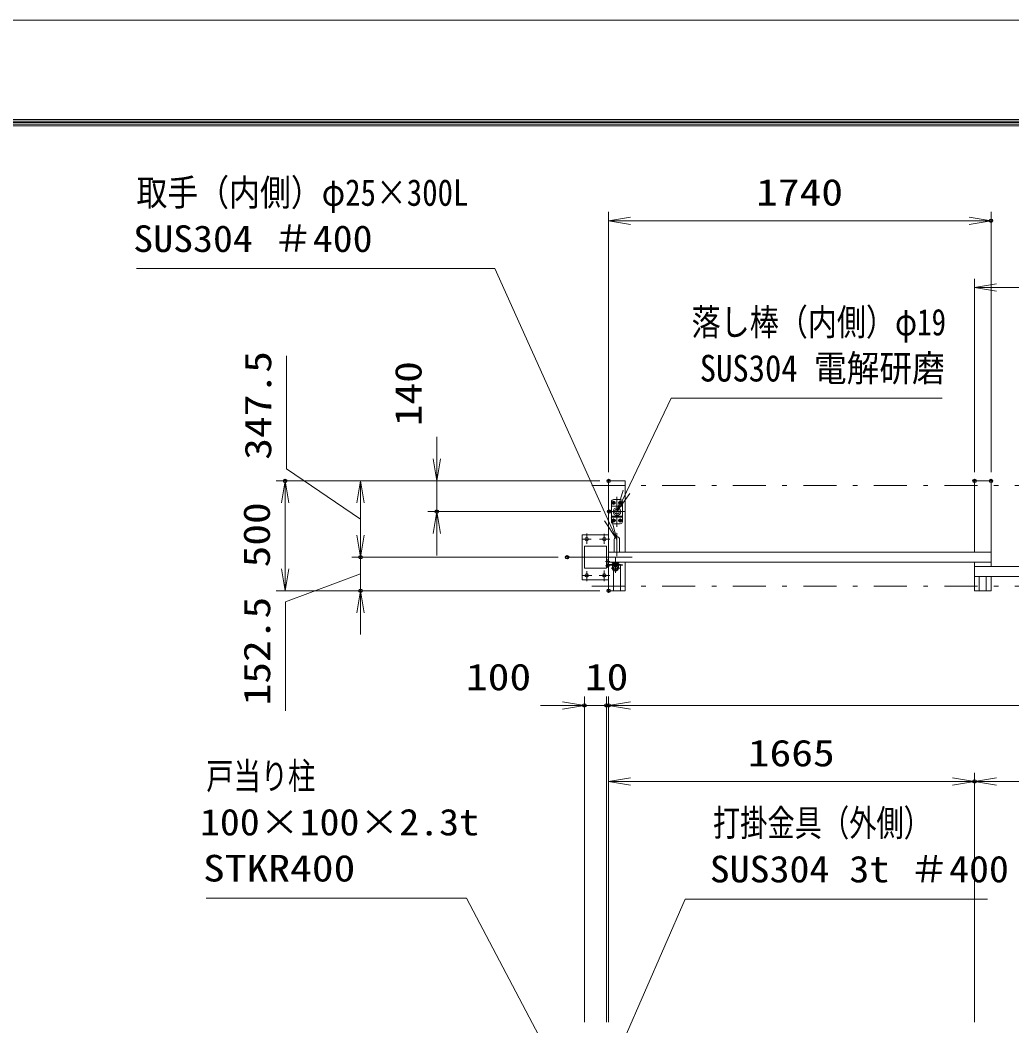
# Model space of a CAD drawing. Units: millimetres at full size. Extents: x -11880 to 11880, y -8400 to 8400.
# Drawn here: x -4661 to -147, y 3822 to 8400 of the extents above; entities that cross this region are included whole.
import ezdxf
from ezdxf.enums import TextEntityAlignment as Align

# ---------------------------------------------------------------- set-up
doc = ezdxf.new("R2010")
doc.units = ezdxf.units.MM
doc.header["$LTSCALE"] = 30
doc.header["$PDMODE"] = 32
doc.header["$PDSIZE"] = 15
for name, pattern in [('USER1', [10.7, 5, -2.5, 0.7, -2.5]), ('USER2', [2.7, 2, -0.7]), ('USER3', [9, 6, -0.75, 1.5, -0.75]), ('USER4', [160, 100, -20, 20, -20])]:
    doc.linetypes.add(name, pattern=pattern)
for name, color, linetype, lineweight in [('0-0_D-TTL', 7, 'Continuous', 18), ('0-2_外形線', 7, 'Continuous', 18), ('0-3_寸法線', 3, 'Continuous', 18), ('0-4_0', 7, 'Continuous', 18), ('0-8_軸線', 6, 'USER1', 18), ('0-9_01', 4, 'Continuous', 18), ('0-A_隠れ線', 4, 'USER2', 18)]:
    doc.layers.add(name, color=color, linetype=linetype, lineweight=lineweight)
doc.layers.add('0-5_DEFPOINTS', color=7, linetype='Continuous')
doc.styles.add('ＭＳ ゴシック', font='')
doc.styles.get('ＭＳ ゴシック').set_extended_font_data('MS Gothic')

# ---------------------------------------------------------------- blocks, each defined once
blk = doc.blocks.new('PROFSP00G4HFL6')
at = {"layer": '0-2_外形線'}
blk.add_lwpolyline([(0, -225.2), (195, -112.6), (195, 112.6), (0, 225.2), (-195, 112.6), (-195, -112.6)], close=True, dxfattribs=at)
for start, end in [(0, 180), (180, 0)]:
    blk.add_arc((0, 0), 195, start, end, dxfattribs=at)
at = {"layer": '0-8_軸線'}
for p, q in [((-243.2, 0), (243.2, 0)), ((0, 243.2), (0, -243.2))]:
    blk.add_line(p, q, dxfattribs=at)
blk = doc.blocks.new('A$C4093506B')
at = {"layer": '0-2_外形線'}
for p, q in [((-373.3, 0), (376.7, 0)), ((-373.3, -1755), (-373.3, 0)), ((376.7, -1755), (376.7, 0))]:
    blk.add_line(p, q, dxfattribs=at)
blk.add_arc((1.7, -1755), 375, 180, 0, dxfattribs=at)
at = {"layer": '0-8_軸線', "linetype": 'USER3'}
blk.add_line((1.7, 532.5), (1.7, -2662.5), dxfattribs=at)
blk = doc.blocks.new('_OPEN')
at = {"layer": '0-4_0'}
blk.add_line((0, 0), (-30, 0), dxfattribs=at)
blk.add_lwpolyline([(-30, 5), (0, 0), (-30, -5)], dxfattribs=at)
blk = doc.blocks.new('S169')
at = {"layer": '0-3_寸法線'}
for points in [[(12712930.1, -26370314), (12675943.7, -26370314), (12669818.7, -26383096), (12668522.3, -26385801.4)], [(12669367.8, -26382879.9), (12668522.3, -26385801.4), (12670269.6, -26383312.1)]]:
    blk.add_lwpolyline(points, dxfattribs=at)
at = {"layer": '0-3_寸法線', "color": 254, "style": 'ＭＳ ゴシック'}
for s, width, p in [('落し棒（内側）φ19', 0.8, (12678715.7, -26362823.4)), ('SUS304 電解研磨', 0.9, (12679838.9, -26369123.4))]:
    blk.add_text(s, height=3637, dxfattribs=dict(at, width=width)).set_placement(p, align=Align.BOTTOM_LEFT)
blk = doc.blocks.new('_DOTSMALL')
at = {"layer": '0-4_0'}
blk.add_line((-1.875, 0), (1.875, 0), dxfattribs=at)
blk = doc.blocks.new('S170')
at = {"layer": '0-3_寸法線'}
for points in [[(12612459.5, -26438598.7), (12647977.1, -26438598.7), (12662831.5, -26466754.3), (12664231.3, -26469407.6)], [(12662389.2, -26466987.6), (12664231.3, -26469407.6), (12663273.7, -26466521)]]:
    blk.add_lwpolyline(points, dxfattribs=at)
at = {"layer": '0-3_寸法線', "color": 254, "style": 'ＭＳ ゴシック'}
for s, width, p in [('戸当り柱', 0.75, (12612459.5, -26424808.1)), ('100×100×2.3t', 1.1, (12611595.5, -26431108.1)), ('STKR400', 1.2, (12612027.5, -26437408.1))]:
    blk.add_text(s, height=3637, dxfattribs=dict(at, width=width)).set_placement(p, align=Align.BOTTOM_LEFT)
blk = doc.blocks.new('S171')
at = {"layer": '0-3_寸法線'}
for points in [[(12719134.5, -26438714.2), (12677856.9, -26438714.2), (12669524.4, -26457862.5), (12668327.3, -26460613.3)], [(12669065.9, -26457663), (12668327.3, -26460613.3), (12669982.8, -26458062)]]:
    blk.add_lwpolyline(points, dxfattribs=at)
at = {"layer": '0-3_寸法線', "color": 254, "style": 'ＭＳ ゴシック'}
for s, width, p in [('打掛金具（外側）', 0.75, (12681636.9, -26431223.6)), ('SUS304 3t ＃400', 1.1, (12681204.9, -26437523.6))]:
    blk.add_text(s, height=3637, dxfattribs=dict(at, width=width)).set_placement(p, align=Align.BOTTOM_LEFT)
blk = doc.blocks.new('S179')
at = {"layer": '0-3_寸法線'}
for points in [[(12602927.8, -26352619.2), (12651866.2, -26352619.2), (12667290.2, -26386861.1), (12668522.3, -26389596.4)], [(12666834.3, -26387066.5), (12668522.3, -26389596.4), (12667746.1, -26386655.8)]]:
    blk.add_lwpolyline(points, dxfattribs=at)
at = {"layer": '0-3_寸法線', "color": 254, "style": 'ＭＳ ゴシック'}
for s, width, p in [('取手（内側）φ25×300L', 0.85, (12602927.8, -26345128.7)), ('SUS304 ＃400', 1.1, (12602495.8, -26351428.7))]:
    blk.add_text(s, height=3637, dxfattribs=dict(at, width=width)).set_placement(p, align=Align.BOTTOM_LEFT)

msp = doc.modelspace()

# ---------------------------------------------------------------- linework, layer by layer
at = {"layer": '0-0_D-TTL'}
for points in [[(-11879.6, -8399.67), (11880.4, -8399.67), (11880.4, 8400.33), (-11879.6, 8400.33)], [(-11115.88, 7948.05), (11116.69, 7948.05), (11116.69, -7609.09), (-11115.88, -7609.09)], [(-11108.81, 7940.98), (11109.62, 7940.98), (11109.62, -7602.02), (-11108.81, -7602.02)], [(-11101.74, 7933.91), (11102.55, 7933.91), (11102.55, -7594.95), (-11101.74, -7594.95)], [(-11094.67, 7926.84), (11095.47, 7926.84), (11095.47, -7587.88), (-11094.67, -7587.88)], [(-11087.6, 7919.76), (11088.4, 7919.76), (11088.4, -7580.81), (-11087.6, -7580.81)]]:
    msp.add_lwpolyline(points, close=True, dxfattribs=at)
at = {"layer": '0-2_外形線'}
for p, q in [((-1982.46, 6302.74), (-1982.46, 5802.74)), ((-1982.46, 6302.74), (-1907.46, 6302.74)), ((-1907.46, 6302.74), (-1907.46, 5977.74)), ((-317.46, 6302.74), (-242.46, 6302.74)), ((-317.46, 6302.74), (-317.46, 5977.74)), ((-242.46, 5912.74), (-242.46, 6302.74)), ((-1969.96, 6207.74), (-1969.96, 6117.74)), ((-1919.96, 6187.74), (-1969.96, 6187.74)), ((-1929.96, 6217.74), (-1959.96, 6217.74)), ((-1919.96, 6117.74), (-1919.96, 6207.74)), ((-1919.96, 6137.74), (-1969.96, 6137.74)), ((-1959.96, 6107.74), (-1929.96, 6107.74)), ((-242.46, 5977.74), (-1982.46, 5977.74)), ((-1989.46, 5946.24), (-1992.46, 5946.24)), ((-1989.46, 5921.43), (-1989.46, 5946.24)), ((-1928.06, 5922.24), (-1986.46, 5922.24)), ((-1928.46, 5919.24), (-1986.46, 5919.24)), ((-1982.46, 5932.74), (-242.46, 5932.74)), ((-1966.46, 5928.74), (-1966.46, 5932.74)), ((-1936.46, 5928.74), (-1966.46, 5928.74)), ((-1965.46, 5905.74), (-1965.46, 5914.74)), ((-1963.96, 5923.74), (-1963.96, 5928.74)), ((-1938.96, 5923.74), (-1963.96, 5923.74)), ((-1963.46, 5916.74), (-1957.46, 5916.74)), ((-1957.46, 5922.24), (-1957.46, 5923.74)), ((-1957.46, 5916.74), (-1957.46, 5919.24)), ((-1945.46, 5916.74), (-1957.46, 5916.74)), ((-1945.46, 5912.45), (-1957.46, 5912.45)), ((-1945.46, 5922.24), (-1945.46, 5923.74)), ((-1945.46, 5916.74), (-1945.46, 5919.24)), ((-1939.46, 5916.74), (-1945.46, 5916.74)), ((-1938.96, 5928.74), (-1938.96, 5923.74)), ((-1937.46, 5905.74), (-1937.46, 5914.74)), ((-1936.46, 5928.74), (-1936.46, 5932.74)), ((-1928.96, 5802.74), (-1928.96, 5919.24)), ((-1920.73, 5917.17), (-1928.46, 5919.24)), ((-1919.95, 5920.06), (-1928.06, 5922.24)), ((-1920.73, 5917.17), (-1919.95, 5920.06)), ((-1907.46, 5825.24), (-1907.46, 5932.74)), ((-317.46, 5802.74), (-317.46, 5932.74)), ((-317.46, 5912.74), (1422.54, 5912.74)), ((-1960.96, 5802.74), (-1960.96, 5895.45)), ((-317.46, 5867.74), (1422.54, 5867.74)), ((-295.96, 5867.74), (-295.96, 5802.74)), ((-263.96, 5867.74), (-263.96, 5802.74)), ((-242.46, 5802.74), (-242.46, 5867.74)), ((-1907.46, 5825.24), (-1907.46, 5802.74)), ((-1982.46, 5802.74), (-1907.46, 5802.74)), ((-317.46, 5802.74), (-242.46, 5802.74))]:
    msp.add_line(p, q, dxfattribs=at)
for centre, radius in [((-1944.96, 6162.74), 17.5), ((-1986.46, 5916.24), 3)]:
    msp.add_circle(centre, radius, dxfattribs=at)
for centre, radius, start, end in [((-1959.96, 6207.74), 10, 90, 180), ((-1929.96, 6207.74), 10, 0, 90), ((-1959.96, 6117.74), 10, 180, 270), ((-1929.96, 6117.74), 10, 270, 0), ((-1986.46, 5916.24), 6, 89.99999, 30), ((-1963.46, 5914.74), 2, 90, 180), ((-1951.46, 5905.74), 9, 131.8103, 48.1897), ((-1939.46, 5914.74), 2, 0, 90), ((-1951.46, 5905.74), 14, 180, 0)]:
    msp.add_arc(centre, radius, start, end, dxfattribs=at)
at = {"layer": '0-3_寸法線'}
for p, q in [((-1982.46, 6342.74), (-1982.46, 7527.1)), ((-242.46, 6342.74), (-242.46, 7527.1)), ((-1982.46, 7487.1), (-242.46, 7487.1)), ((-317.46, 6342.74), (-317.46, 7222.74)), ((-317.46, 7182.74), (1422.54, 7182.74)), ((-2764.94, 6402.74), (-2764.94, 6502.74)), ((-2022.46, 6302.74), (-3495.03, 6302.74)), ((-3455.03, 5802.74), (-3455.03, 6302.74)), ((-2022.46, 6302.74), (-3151.55, 6302.74)), ((-3111.55, 6302.74), (-3111.55, 5955.24)), ((-2022.46, 6302.74), (-2804.94, 6302.74)), ((-2764.94, 6302.74), (-2764.94, 6162.74)), ((-3111.55, 6055.24), (-3111.55, 6155.24)), ((-2019.82, 6162.74), (-2804.94, 6162.74)), ((-2764.94, 6062.74), (-2764.94, 5962.74)), ((-2211.57, 5955.24), (-3151.55, 5955.24)), ((-2211.57, 5955.24), (-3151.55, 5955.24)), ((-3111.55, 5955.24), (-3111.55, 5802.74)), ((-2022.46, 5802.74), (-3495.03, 5802.74)), ((-2022.46, 5802.74), (-3151.55, 5802.74)), ((-3111.55, 5702.74), (-3111.55, 5602.74)), ((-2092.46, 3838.01), (-2092.46, 5320.63)), ((-1992.46, 3838.01), (-1992.46, 5320.63)), ((-1992.46, 3838.01), (-1992.46, 5320.63)), ((-1982.46, 3838.01), (-1982.46, 5320.63)), ((-1982.46, 3838.01), (-1982.46, 5320.63)), ((-2192.46, 5280.63), (-2292.46, 5280.63)), ((-1992.46, 5280.63), (-2092.46, 5280.63)), ((-1982.46, 5280.63), (-1992.46, 5280.63)), ((3087.54, 5280.63), (-1982.46, 5280.63)), ((-1882.46, 5280.63), (-1782.46, 5280.63)), ((-1982.46, 3838.01), (-1982.46, 4974.33)), ((-317.46, 3838.01), (-317.46, 4974.33)), ((-317.46, 3838.01), (-317.46, 4974.33)), ((-1982.46, 4934.33), (-317.46, 4934.33)), ((1347.54, 4934.33), (-317.46, 4934.33))]:
    msp.add_line(p, q, dxfattribs=at)
for points in [[(-3111.55, 6128.99), (-3448.95, 6357.29), (-3448.95, 6872.49)], [(-3111.55, 5878.99), (-3453.67, 5751.56), (-3453.67, 5255.56)]]:
    msp.add_lwpolyline(points, dxfattribs=at)
at = {"layer": '0-5_DEFPOINTS'}
for p in [(-242.46, 7487.1), (-3455.03, 6302.74), (-1982.46, 6302.74), (-1982.46, 6302.74), (-317.46, 6302.74), (-242.46, 6302.74), (-2764.94, 6162.74), (-1979.82, 6162.74), (-3111.55, 5955.24), (-2171.57, 5955.24), (-3111.55, 5802.74), (-1982.46, 5802.74), (-2092.46, 5280.63), (-1992.46, 5280.63), (-1982.46, 5280.63), (-317.46, 4934.33)]:
    msp.add_point(p, dxfattribs=at)
at = {"layer": '0-8_軸線'}
for p, q in [((-2059.27, 6281.24), (5214.56, 6281.24)), ((-2059.27, 5824.24), (5209.25, 5824.24))]:
    msp.add_line(p, q, dxfattribs=at)
at = {"layer": '0-8_軸線', "linetype": 'Continuous'}
for p, q in [((-1944.96, 6229.72), (-1944.96, 6094.12)), ((-1968.07, 6202.74), (-1950.98, 6202.74)), ((-1939.23, 6202.74), (-1922.15, 6202.74)), ((-1979.82, 6162.74), (-1910.4, 6162.74)), ((-1968.07, 6122.74), (-1949.91, 6122.74)), ((-1939.23, 6122.74), (-1922.15, 6122.74)), ((-2171.57, 5955.24), (-1875.03, 5955.24)), ((-1951.46, 5920.74), (-1951.46, 5952.8)), ((-1996.76, 5916.24), (-1978.16, 5916.24)), ((-1976.46, 5936.24), (-1996.46, 5936.24)), ((-1986.46, 5907.29), (-1986.46, 5923.88)), ((-1951.46, 5904.74), (-1951.46, 5919.74)), ((-1931.46, 5905.74), (-1971.46, 5905.74)), ((-1951.46, 5904.74), (-1951.46, 5884.35))]:
    msp.add_line(p, q, dxfattribs=at)
at = {"layer": '0-9_01', "color": 7}
for p, q in [((-2102.46, 6057.74), (-2102.46, 5852.74)), ((-1982.46, 6057.74), (-2102.46, 6057.74)), ((-2092.46, 5905.24), (-2092.46, 6005.24)), ((-2092.46, 6005.24), (-1992.46, 6005.24)), ((-1992.46, 5905.24), (-1992.46, 6005.24)), ((-2092.46, 5905.24), (-1992.46, 5905.24)), ((-2102.46, 5852.74), (-1982.46, 5852.74))]:
    msp.add_line(p, q, dxfattribs=at)
at = {"layer": '0-9_01', "linetype": 'USER4'}
for p, q in [((-2082.46, 6063.67), (-2082.46, 6016)), ((-2002.46, 6061.29), (-2002.46, 6016)), ((-2062.06, 6037.74), (-2104.96, 6037.74)), ((-1977.46, 6037.74), (-2023.92, 6037.74)), ((-2059.67, 5872.74), (-2102.58, 5872.74)), ((-2082.46, 5892.04), (-2082.46, 5846.75)), ((-1977.46, 5872.74), (-2026.3, 5872.74)), ((-2002.46, 5894.43), (-2002.46, 5846.75))]:
    msp.add_line(p, q, dxfattribs=at)
at = {"layer": '0-9_01', "color": 7}
for centre in [(-2082.46, 6037.74), (-2002.46, 6037.74), (-2082.46, 5872.74), (-2002.46, 5872.74)]:
    msp.add_circle(centre, 8, dxfattribs=at)
at = {"layer": '0-A_隠れ線'}
msp.add_line((-1919.96, 6141.74), (-1969.96, 6141.74), dxfattribs=at)
msp.add_circle((-1944.96, 6162.74), 10.5, dxfattribs=at)

# ---------------------------------------------------------------- block references
at = {"layer": '0-2_外形線', "xscale": 0.03333333, "yscale": 0.03333333, "rotation": 180}
msp.add_blockref('A$C4093506B', (-1944.9, 5977.74), dxfattribs=at)
at = {"layer": '0-3_寸法線'}
for name, p, xscale, yscale in [('S179', (-424229.03, 885689.45), 0.03333333, 0.03333333), ('_OPEN', (-242.46, 7487.1), 3.333333, 3.333333), ('S169', (-424229.03, 885689.45), 0.03333333, 0.03333333), ('_OPEN', (-2092.46, 5280.63), 3.333333, 3.333333), ('_DOTSMALL', (-1992.46, 5280.63), 3.333333, 3.333333), ('S170', (-424229.03, 885689.45), 0.03333333, 0.03333333), ('_OPEN', (-317.46, 4934.33), 3.333333, 3.333333), ('S171', (-424229.03, 885689.45), 0.03333333, 0.03333333)]:
    msp.add_blockref(name, p, dxfattribs=dict(at, xscale=xscale, yscale=yscale))
at = {"layer": '0-3_寸法線', "xscale": 3.333333, "yscale": 3.333333}
for name, p, rotation in [('_OPEN', (-1982.46, 7487.1), 180), ('_OPEN', (-317.46, 7182.74), 180), ('_OPEN', (-2764.94, 6302.74), 270), ('_OPEN', (-3455.03, 6302.74), 90), ('_OPEN', (-3111.55, 6302.74), 90), ('_OPEN', (-2764.94, 6162.74), 90), ('_OPEN', (-3111.55, 5955.24), 270), ('_OPEN', (-3111.55, 5955.24), 270), ('_OPEN', (-3455.03, 5802.74), 270), ('_OPEN', (-3111.55, 5802.74), 90), ('_DOTSMALL', (-1992.46, 5280.63), 180), ('_OPEN', (-1982.46, 5280.63), 180), ('_OPEN', (-1982.46, 5280.63), 180), ('_OPEN', (-1982.46, 4934.33), 180), ('_OPEN', (-317.46, 4934.33), 180)]:
    msp.add_blockref(name, p, dxfattribs=dict(at, rotation=rotation))
at = {"layer": '0-4_0', "xscale": 0.03333333, "yscale": 0.03333333}
for p in [(-1959.96, 6202.74), (-1929.96, 6202.74), (-1959.96, 6122.74), (-1929.96, 6122.74)]:
    msp.add_blockref('PROFSP00G4HFL6', p, dxfattribs=at)

# ---------------------------------------------------------------- texts
at = {"layer": '0-3_寸法線', "color": 254, "style": 'ＭＳ ゴシック', "width": 1.2}
for s, p in [('1740', (-1311.66, 7519.79)), ('100', (-2631.8, 5313.32)), ('10', (-2090.66, 5313.32)), ('1665', (-1349.16, 4967.02))]:
    msp.add_text(s, height=121.2, dxfattribs=at).set_placement(p, align=Align.BOTTOM_LEFT)
for s, p in [('347.5', (-3481.63, 6398.89)), ('140', (-2797.62, 6551.21)), ('500', (-3487.71, 5908.74)), ('152.5', (-3486.36, 5280.36))]:
    msp.add_text(s, height=121.2, rotation=90, dxfattribs=at).set_placement(p, align=Align.BOTTOM_LEFT)

doc.saveas('drawing.dxf')
